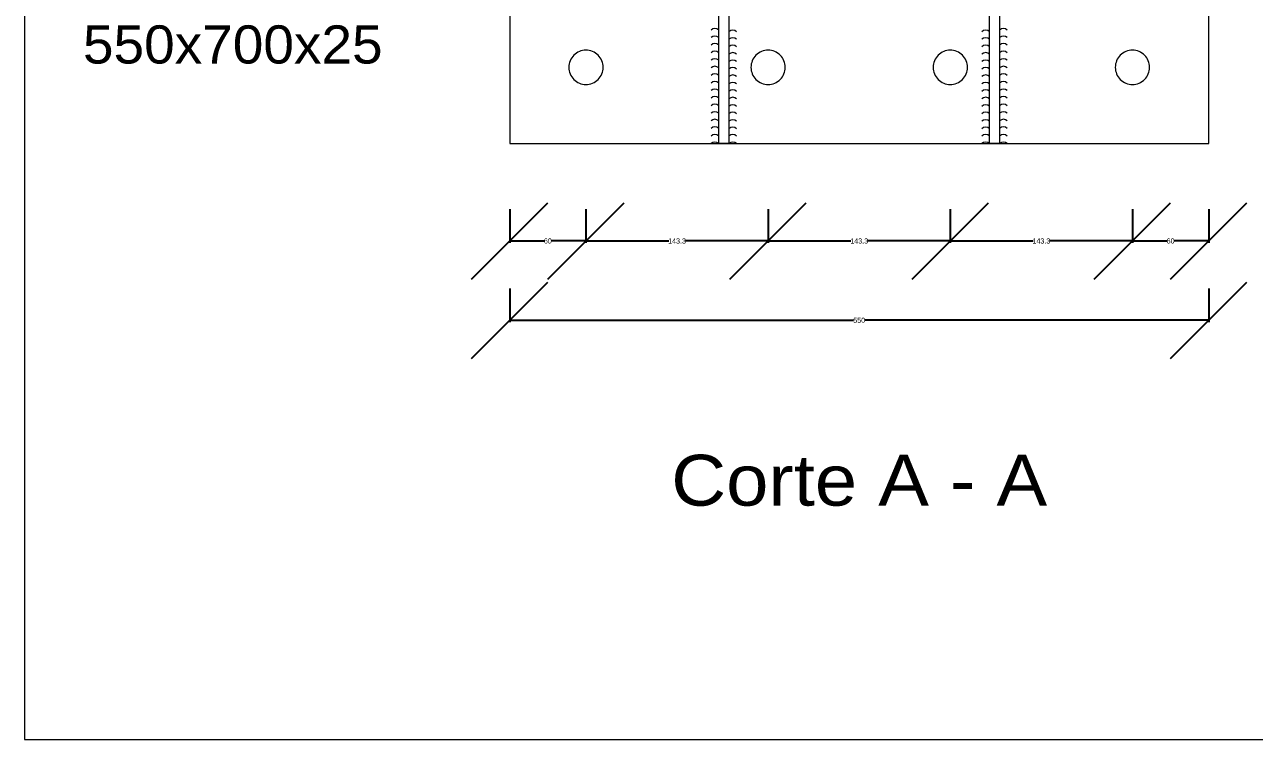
# Model space of a CAD drawing. Header units: millimetres. Extents: x 0 to 123, y 0 to 42.
# Drawn here: x 4.84 to 11.29, y 20.22 to 23.97 of the extents above; entities that cross this region are included whole.
import ezdxf
from ezdxf.enums import TextEntityAlignment as Align

# ---------------------------------------------------------------- set-up
doc = ezdxf.new("R2010")
doc.units = ezdxf.units.MM
for name, color, linetype, lineweight in [('CHAPAS', 94, 'Continuous', 9), ('COTAS', 13, 'Continuous', 0), ('DESCRICAO_DA_VISTA', 133, 'Continuous', 15), ('ENRIJECEDORES', 23, 'Continuous', 9), ('MOLDURA_DO_DETALHE', 20, 'Continuous', 15), ('PARAFUSOS', 1, 'Continuous', 9), ('SOLDAS', 150, 'Continuous', 0), ('TEXTOS', 106, 'Continuous', 9)]:
    doc.layers.add(name, color=color, linetype=linetype, lineweight=lineweight)
doc.styles.add('CYPETXT', font='arial.ttf', dxfattribs={"height": 0.2})
doc.styles.add('CYPETXT_0.0399929', font='arial.ttf', dxfattribs={"height": 0.026662})
doc.dimstyles.new('cype_oblique', dxfattribs={"dimtxt": 0.18, "dimasz": 0.18, "dimexe": 0.009998, "dimexo": 0.009998, "dimgap": 0, "dimtad": 0, "dimdec": 4, "dimzin": 0, "dimdsep": 46, "dimtxsty": 'CYPETXT_0.0399929', "dimblk": 'OBLIQUE', "dimtsz": 0.199964, "dimcen": 0.09, "dimadec": 0, "dimazin": 0, "dimtfac": 1, "dimtdec": 4, "dimtofl": 0, "dimtmove": 2, "dimatfit": 3, "dimfxl": 1, "dimtolj": 1, "dimtzin": 0, "dimarcsym": 0})

# ---------------------------------------------------------------- blocks, each defined once
blk = doc.blocks.new('*D7')
at = {"layer": 'COTAS', "color": 0, "lineweight": -2, "transparency": 16777216}
for p, q in [((7.1802, 22.6363), (7.5802, 23.0362)), ((7.5802, 22.6363), (7.9801, 23.0362)), ((7.3802, 23.0035), (7.3802, 22.8262)), ((7.7801, 23.0035), (7.7801, 22.8262)), ((7.3802, 22.8362), (7.561, 22.8362)), ((7.7801, 22.8362), (7.5993, 22.8362))]:
    blk.add_line(p, q, dxfattribs=at)
at = {"layer": 'Defpoints', "color": 0, "transparency": 16777216}
for p in [(7.3802, 23.0135), (7.7801, 23.0135), (7.7801, 22.8362)]:
    blk.add_point(p, dxfattribs=at)
at = {"layer": 'COTAS', "color": 0, "transparency": 16777216, "insert": (7.5802, 22.8362), "char_height": 0.02666, "attachment_point": 5, "style": 'CYPETXT_0.0399929'}
blk.add_mtext('\\A1;60', dxfattribs=at)
blk = doc.blocks.new('_Oblique')
at = {"color": 0, "linetype": 'ByBlock', "lineweight": -2}
blk.add_line((-0.5, -0.5), (0.5, 0.5), dxfattribs=at)
blk = doc.blocks.new('*D8')
at = {"layer": 'COTAS', "color": 0, "lineweight": -2, "transparency": 16777216}
for p, q in [((7.5802, 22.6363), (7.9801, 23.0362)), ((8.5355, 22.6363), (8.9355, 23.0362)), ((7.7801, 23.0035), (7.7801, 22.8262)), ((8.7355, 23.0035), (8.7355, 22.8262)), ((7.7801, 22.8362), (8.2141, 22.8362)), ((8.7355, 22.8362), (8.3015, 22.8362))]:
    blk.add_line(p, q, dxfattribs=at)
at = {"layer": 'Defpoints', "color": 0, "transparency": 16777216}
for p in [(7.7801, 23.0135), (8.7355, 23.0135), (8.7355, 22.8362)]:
    blk.add_point(p, dxfattribs=at)
at = {"layer": 'COTAS', "color": 0, "transparency": 16777216, "insert": (8.2578, 22.8362), "char_height": 0.02666, "attachment_point": 5, "style": 'CYPETXT_0.0399929'}
blk.add_mtext('\\A1;143.3', dxfattribs=at)
blk = doc.blocks.new('*D9')
at = {"layer": 'COTAS', "color": 0, "lineweight": -2, "transparency": 16777216}
for p, q in [((8.5355, 22.6363), (8.9355, 23.0362)), ((9.4909, 22.6363), (9.8909, 23.0362)), ((8.7355, 23.0035), (8.7355, 22.8262)), ((9.6909, 23.0035), (9.6909, 22.8262)), ((8.7355, 22.8362), (9.1695, 22.8362)), ((9.6909, 22.8362), (9.2569, 22.8362))]:
    blk.add_line(p, q, dxfattribs=at)
at = {"layer": 'Defpoints', "color": 0, "transparency": 16777216}
for p in [(8.7355, 23.0135), (9.6909, 23.0135), (9.6909, 22.8362)]:
    blk.add_point(p, dxfattribs=at)
at = {"layer": 'COTAS', "color": 0, "transparency": 16777216, "insert": (9.2132, 22.8362), "char_height": 0.02666, "attachment_point": 5, "style": 'CYPETXT_0.0399929'}
blk.add_mtext('\\A1;143.3', dxfattribs=at)
blk = doc.blocks.new('*D10')
at = {"layer": 'COTAS', "color": 0, "lineweight": -2, "transparency": 16777216}
for p, q in [((9.4909, 22.6363), (9.8909, 23.0362)), ((10.4463, 22.6363), (10.8462, 23.0362)), ((9.6909, 23.0035), (9.6909, 22.8262)), ((10.6463, 23.0035), (10.6463, 22.8262)), ((9.6909, 22.8362), (10.1249, 22.8362)), ((10.6463, 22.8362), (10.2123, 22.8362))]:
    blk.add_line(p, q, dxfattribs=at)
at = {"layer": 'Defpoints', "color": 0, "transparency": 16777216}
for p in [(9.6909, 23.0135), (10.6463, 23.0135), (10.6463, 22.8362)]:
    blk.add_point(p, dxfattribs=at)
at = {"layer": 'COTAS', "color": 0, "transparency": 16777216, "insert": (10.1686, 22.8362), "char_height": 0.02666, "attachment_point": 5, "style": 'CYPETXT_0.0399929'}
blk.add_mtext('\\A1;143.3', dxfattribs=at)
blk = doc.blocks.new('*D11')
at = {"layer": 'COTAS', "color": 0, "lineweight": -2, "transparency": 16777216}
for p, q in [((10.4463, 22.6363), (10.8462, 23.0362)), ((10.8462, 22.6363), (11.2462, 23.0362)), ((10.6463, 23.0035), (10.6463, 22.8262)), ((11.0462, 23.0035), (11.0462, 22.8262)), ((10.6463, 22.8362), (10.8271, 22.8362)), ((11.0462, 22.8362), (10.8654, 22.8362))]:
    blk.add_line(p, q, dxfattribs=at)
at = {"layer": 'Defpoints', "color": 0, "transparency": 16777216}
for p in [(10.6463, 23.0135), (11.0462, 23.0135), (11.0462, 22.8362)]:
    blk.add_point(p, dxfattribs=at)
at = {"layer": 'COTAS', "color": 0, "transparency": 16777216, "insert": (10.8462, 22.8362), "char_height": 0.02666, "attachment_point": 5, "style": 'CYPETXT_0.0399929'}
blk.add_mtext('\\A1;60', dxfattribs=at)
blk = doc.blocks.new('*D12')
at = {"layer": 'COTAS', "color": 0, "lineweight": -2, "transparency": 16777216}
for p, q in [((7.1802, 22.2204), (7.5802, 22.6203)), ((7.3802, 22.5876), (7.3802, 22.4103)), ((10.8462, 22.2204), (11.2462, 22.6203)), ((11.0462, 22.5876), (11.0462, 22.4103)), ((7.3802, 22.4203), (9.1838, 22.4203)), ((11.0462, 22.4203), (9.2426, 22.4203))]:
    blk.add_line(p, q, dxfattribs=at)
at = {"layer": 'Defpoints', "color": 0, "transparency": 16777216}
for p in [(7.3802, 22.5976), (11.0462, 22.5976), (11.0462, 22.4203)]:
    blk.add_point(p, dxfattribs=at)
at = {"layer": 'COTAS', "color": 0, "transparency": 16777216, "insert": (9.2132, 22.4203), "char_height": 0.02666, "attachment_point": 5, "style": 'CYPETXT_0.0399929'}
blk.add_mtext('\\A1;550', dxfattribs=at)

msp = doc.modelspace()

# ---------------------------------------------------------------- linework, layer by layer
at = {"layer": 'CHAPAS'}
msp.add_lwpolyline([(7.38019, 23.34682), (11.0462, 23.34682), (11.0462, 28.01265), (7.38019, 28.01265), (7.38019, 23.34682)], close=True, dxfattribs=at)
at = {"layer": 'ENRIJECEDORES'}
for points in [[(8.52998, 23.34682), (8.47666, 23.34682), (8.47666, 24.34664), (8.52998, 24.34664), (8.52998, 23.34682)], [(9.94973, 23.34682), (9.89641, 23.34682), (9.89641, 24.34664), (9.94973, 24.34664), (9.94973, 23.34682)]]:
    msp.add_lwpolyline(points, close=True, dxfattribs=at)
at = {"layer": 'MOLDURA_DO_DETALHE', "lineweight": 5}
for p, q in [((4.83597, 38.78184), (4.83597, 20.22291)), ((4.83597, 20.22291), (24.27544, 20.22291))]:
    msp.add_line(p, q, dxfattribs=at)
at = {"layer": 'PARAFUSOS'}
for points in [[(7.8701, 23.74674), (7.86967, 23.75556), (7.86837, 23.7643), (7.86623, 23.77287), (7.86325, 23.78118), (7.85948, 23.78916), (7.85494, 23.79674), (7.84968, 23.80383), (7.84375, 23.81037), (7.8372, 23.8163), (7.83011, 23.82156), (7.82254, 23.8261), (7.81455, 23.82988), (7.80624, 23.83285), (7.79767, 23.835), (7.78894, 23.8363), (7.78012, 23.83673), (7.7713, 23.8363), (7.76256, 23.835), (7.754, 23.83285), (7.74568, 23.82988), (7.7377, 23.8261), (7.73013, 23.82156), (7.72303, 23.8163), (7.71649, 23.81037), (7.71056, 23.80383), (7.7053, 23.79674), (7.70076, 23.78916), (7.69698, 23.78118), (7.69401, 23.77287), (7.69186, 23.7643), (7.69057, 23.75556), (7.69013, 23.74674), (7.69057, 23.73792), (7.69186, 23.72919), (7.69401, 23.72062), (7.69698, 23.71231), (7.70076, 23.70433), (7.7053, 23.69675), (7.71056, 23.68966), (7.71649, 23.68312), (7.72303, 23.67719), (7.73013, 23.67193), (7.7377, 23.66739), (7.74568, 23.66361), (7.754, 23.66064), (7.76256, 23.65849), (7.7713, 23.65719), (7.78012, 23.65676), (7.78894, 23.65719), (7.79767, 23.65849), (7.80624, 23.66064), (7.81455, 23.66361), (7.82254, 23.66739), (7.83011, 23.67193), (7.8372, 23.67719), (7.84375, 23.68312), (7.84968, 23.68966), (7.85494, 23.69675), (7.85948, 23.70433), (7.86325, 23.71231), (7.86623, 23.72062), (7.86837, 23.72919), (7.86967, 23.73792), (7.8701, 23.74674)], [(8.82549, 23.74674), (8.82505, 23.75556), (8.82376, 23.7643), (8.82161, 23.77287), (8.81864, 23.78118), (8.81486, 23.78916), (8.81032, 23.79674), (8.80506, 23.80383), (8.79913, 23.81037), (8.79259, 23.8163), (8.7855, 23.82156), (8.77792, 23.8261), (8.76994, 23.82988), (8.76162, 23.83285), (8.75306, 23.835), (8.74432, 23.8363), (8.7355, 23.83673), (8.72668, 23.8363), (8.71795, 23.835), (8.70938, 23.83285), (8.70107, 23.82988), (8.69309, 23.8261), (8.68551, 23.82156), (8.67842, 23.8163), (8.67187, 23.81037), (8.66594, 23.80383), (8.66068, 23.79674), (8.65614, 23.78916), (8.65237, 23.78118), (8.64939, 23.77287), (8.64725, 23.7643), (8.64595, 23.75556), (8.64552, 23.74674), (8.64595, 23.73792), (8.64725, 23.72919), (8.64939, 23.72062), (8.65237, 23.71231), (8.65614, 23.70433), (8.66068, 23.69675), (8.66594, 23.68966), (8.67187, 23.68312), (8.67842, 23.67719), (8.68551, 23.67193), (8.69309, 23.66739), (8.70107, 23.66361), (8.70938, 23.66064), (8.71795, 23.65849), (8.72668, 23.65719), (8.7355, 23.65676), (8.74432, 23.65719), (8.75306, 23.65849), (8.76162, 23.66064), (8.76994, 23.66361), (8.77792, 23.66739), (8.7855, 23.67193), (8.79259, 23.67719), (8.79913, 23.68312), (8.80506, 23.68966), (8.81032, 23.69675), (8.81486, 23.70433), (8.81864, 23.71231), (8.82161, 23.72062), (8.82376, 23.72919), (8.82505, 23.73792), (8.82549, 23.74674)], [(9.78087, 23.74674), (9.78044, 23.75556), (9.77914, 23.7643), (9.777, 23.77287), (9.77402, 23.78118), (9.77025, 23.78916), (9.76571, 23.79674), (9.76045, 23.80383), (9.75452, 23.81037), (9.74797, 23.8163), (9.74088, 23.82156), (9.73331, 23.8261), (9.72532, 23.82988), (9.71701, 23.83285), (9.70844, 23.835), (9.69971, 23.8363), (9.69089, 23.83673), (9.68207, 23.8363), (9.67333, 23.835), (9.66477, 23.83285), (9.65645, 23.82988), (9.64847, 23.8261), (9.6409, 23.82156), (9.6338, 23.8163), (9.62726, 23.81037), (9.62133, 23.80383), (9.61607, 23.79674), (9.61153, 23.78916), (9.60775, 23.78118), (9.60478, 23.77287), (9.60263, 23.7643), (9.60134, 23.75556), (9.6009, 23.74674), (9.60134, 23.73792), (9.60263, 23.72919), (9.60478, 23.72062), (9.60775, 23.71231), (9.61153, 23.70433), (9.61607, 23.69675), (9.62133, 23.68966), (9.62726, 23.68312), (9.6338, 23.67719), (9.6409, 23.67193), (9.64847, 23.66739), (9.65645, 23.66361), (9.66477, 23.66064), (9.67333, 23.65849), (9.68207, 23.65719), (9.69089, 23.65676), (9.69971, 23.65719), (9.70844, 23.65849), (9.71701, 23.66064), (9.72532, 23.66361), (9.73331, 23.66739), (9.74088, 23.67193), (9.74797, 23.67719), (9.75452, 23.68312), (9.76045, 23.68966), (9.76571, 23.69675), (9.77025, 23.70433), (9.77402, 23.71231), (9.777, 23.72062), (9.77914, 23.72919), (9.78044, 23.73792), (9.78087, 23.74674)], [(10.73626, 23.74674), (10.73582, 23.75556), (10.73453, 23.7643), (10.73238, 23.77287), (10.72941, 23.78118), (10.72563, 23.78916), (10.72109, 23.79674), (10.71583, 23.80383), (10.7099, 23.81037), (10.70336, 23.8163), (10.69627, 23.82156), (10.68869, 23.8261), (10.68071, 23.82988), (10.67239, 23.83285), (10.66383, 23.835), (10.65509, 23.8363), (10.64627, 23.83673), (10.63745, 23.8363), (10.62872, 23.835), (10.62015, 23.83285), (10.61184, 23.82988), (10.60385, 23.8261), (10.59628, 23.82156), (10.58919, 23.8163), (10.58264, 23.81037), (10.57671, 23.80383), (10.57145, 23.79674), (10.56691, 23.78916), (10.56314, 23.78118), (10.56016, 23.77287), (10.55802, 23.7643), (10.55672, 23.75556), (10.55629, 23.74674), (10.55672, 23.73792), (10.55802, 23.72919), (10.56016, 23.72062), (10.56314, 23.71231), (10.56691, 23.70433), (10.57145, 23.69675), (10.57671, 23.68966), (10.58264, 23.68312), (10.58919, 23.67719), (10.59628, 23.67193), (10.60385, 23.66739), (10.61184, 23.66361), (10.62015, 23.66064), (10.62872, 23.65849), (10.63745, 23.65719), (10.64627, 23.65676), (10.65509, 23.65719), (10.66383, 23.65849), (10.67239, 23.66064), (10.68071, 23.66361), (10.68869, 23.66739), (10.69627, 23.67193), (10.70336, 23.67719), (10.7099, 23.68312), (10.71583, 23.68966), (10.72109, 23.69675), (10.72563, 23.70433), (10.72941, 23.71231), (10.73238, 23.72062), (10.73453, 23.72919), (10.73582, 23.73792), (10.73626, 23.74674)]]:
    msp.add_lwpolyline(points, close=True, dxfattribs=at)
at = {"layer": 'SOLDAS'}
for centre in [(8.45666, 23.92244), (8.54998, 23.91292), (9.87641, 23.91292), (9.96973, 23.92244), (8.45666, 23.88273), (8.45666, 23.84302), (8.54998, 23.87385), (8.54998, 23.83477), (9.87641, 23.87385), (9.87641, 23.83477), (9.96973, 23.88273), (9.96973, 23.84302), (8.45666, 23.80332), (8.54998, 23.7957), (9.87641, 23.7957), (9.96973, 23.80332), (8.45666, 23.76361), (8.45666, 23.7239), (8.54998, 23.75663), (8.54998, 23.71755), (9.87641, 23.75663), (9.87641, 23.71755), (9.96973, 23.76361), (9.96973, 23.7239), (8.45666, 23.68419), (8.45666, 23.64448), (8.54998, 23.67848), (9.87641, 23.67848), (9.96973, 23.68419), (9.96973, 23.64448), (8.45666, 23.60478), (8.54998, 23.63941), (8.54998, 23.60033), (9.87641, 23.63941), (9.87641, 23.60033), (9.96973, 23.60478), (8.45666, 23.56507), (8.45666, 23.52536), (8.54998, 23.56126), (8.54998, 23.52219), (9.87641, 23.56126), (9.87641, 23.52219), (9.96973, 23.56507), (9.96973, 23.52536), (8.45666, 23.48565), (8.54998, 23.48311), (9.87641, 23.48311), (9.96973, 23.48565), (8.45666, 23.44594), (8.45666, 23.40624), (8.54998, 23.44404), (8.54998, 23.40497), (9.87641, 23.44404), (9.87641, 23.40497), (9.96973, 23.44594), (9.96973, 23.40624), (8.45666, 23.36653), (8.45666, 23.32682), (8.54998, 23.36589), (8.54998, 23.32682), (9.87641, 23.36589), (9.87641, 23.32682), (9.96973, 23.36653), (9.96973, 23.32682)]:
    msp.add_ellipse(centre, major_axis=(0.02828, 0), ratio=1, start_param=0.7853982, end_param=2.3561945, dxfattribs=at)

# ---------------------------------------------------------------- texts
at = {"layer": 'DESCRICAO_DA_VISTA', "style": 'CYPETXT', "width": 1.070109}
msp.add_text('Corte A - A', height=0.2666667, dxfattribs=at).set_placement((8.22737, 21.44848), (10.19902, 21.44848), align=Align.FIT)
at = {"layer": 'TEXTOS', "style": 'CYPETXT', "width": 1.032321}
msp.add_text('550x700x25', height=0.2, dxfattribs=at).set_placement((5.14192, 23.76673), (6.71364, 23.76673), align=Align.FIT)

# ---------------------------------------------------------------- dimensions: what is measured, and where the dimension line sits
at = {"layer": 'COTAS'}
for p1, p2, text, picture, middle in [((7.38019, 23.01354), (7.78012, 23.01354), '60', '*D7', (7.58015, 22.83624)), ((7.78012, 23.01354), (8.7355, 23.01354), '143.3', '*D8', (8.25781, 22.83624)), ((8.7355, 23.01354), (9.69089, 23.01354), '143.3', '*D9', (9.2132, 22.83624)), ((9.69089, 23.01354), (10.64627, 23.01354), '143.3', '*D10', (10.16858, 22.83624)), ((10.64627, 23.01354), (11.0462, 23.01354), '60', '*D11', (10.84624, 22.83624)), ((7.38019, 22.59762), (11.0462, 22.59762), '550', '*D12', (9.2132, 22.42031))]:
    dim = msp.add_aligned_dim(p1=p1, p2=p2, distance=-0.1773, text=text, dimstyle='cype_oblique', dxfattribs=at)
    dim.commit()
    dim.dimension.update_dxf_attribs({"geometry": picture, "text_midpoint": middle})

doc.saveas('drawing.dxf')
